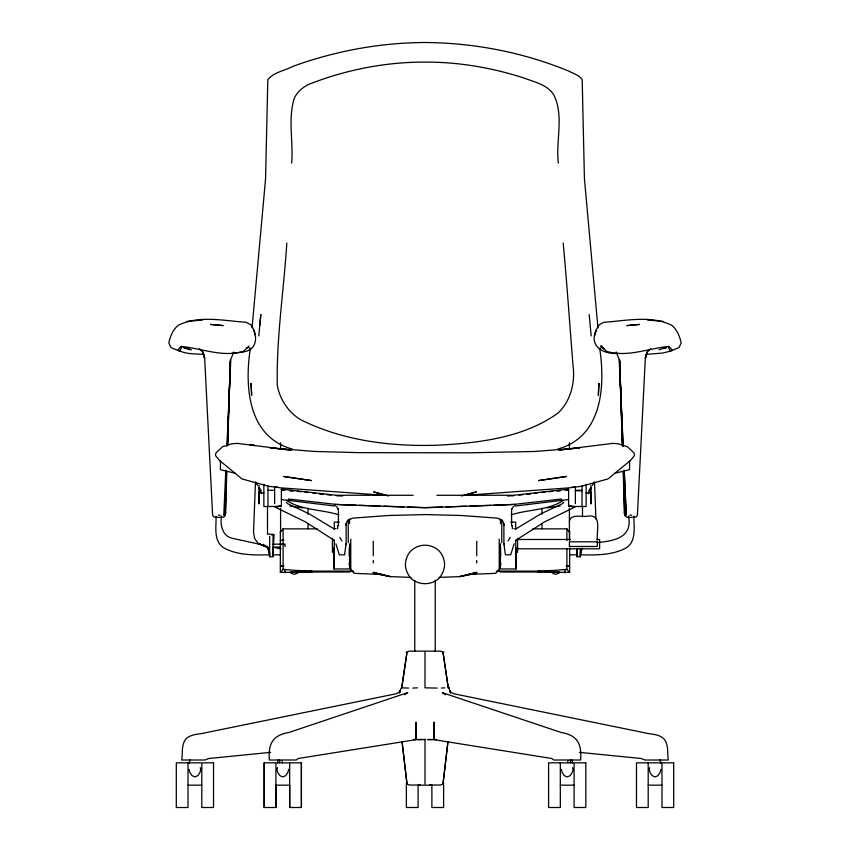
<?xml version="1.0" encoding="UTF-8"?>
<svg xmlns="http://www.w3.org/2000/svg" width="850" height="850" viewBox="0 0 850 850"><rect width="100%" height="100%" fill="white"/><g stroke="black" fill="none" stroke-linecap="round" stroke-linejoin="round"><path stroke-width="1.27" d="M275.91 807.5L275.91 762.832L264.18 762.832L264.18 807.5L275.91 807.5L275.91 785.166L289.68 785.166L289.68 807.5L301.399 807.5L301.399 762.832L289.68 762.832L289.68 807.5M338.406 525.852L338.406 509.076L338.406 509.628L336.6 506.504M581.729 548.505L580.306 556.739L576.948 556.739L576.683 548.463M590.92 491.544L590.984 503.976L590.931 485.361M628.49 516.024C632.751 536.903 615.634 540.706 598.453 542.481M633.962 516.237C633.59 526.628 636.724 540.111 626.971 547.421C612.935 555.549 595.638 555.071 579.955 554.827M586.139 484.288L586.139 506.494L575.365 506.494L574.664 507.174L568.607 505.877L568.607 489.143L513.644 495.252L436.889 495.284M259.08 491.544L259.016 503.976L259.069 485.361M415.862 739.681L416.011 722.287L415.862 739.681L298.265 758.487L296.225 760.017L282.243 759.996L282.189 762.832M558.354 163.147C555.549 140.664 564.421 115.292 553.541 94.446C546.858 84.448 534.342 82.036 523.866 77.977C491.916 67.692 458.607 61.965 425 62.103C385.443 61.976 346.109 69.774 309.294 84.15C303.004 86.966 297.468 91.694 294.408 97.952C287.661 118.745 293.516 141.631 291.646 163.147M226.164 480.526L225.484 513.751L224.506 515.982L226.546 471.665M413.111 495.284L336.356 495.252L281.392 489.143L281.392 505.877L275.336 507.174L274.635 506.494L263.861 506.494L263.861 484.288M225.516 512.337L225.484 513.751L226.822 471.58M227.673 445.219L228.969 404.366M229.054 401.731L229.734 380.641M229.936 374.053L230.361 360.878L229.936 372.757M255.478 482.226L253.502 532.376L254.671 538.549L258.336 543.649L267.283 547.102L269.694 553.52L268.069 547.336L258.772 543.66L267.697 547.421M373.267 562.966L373.352 560.458M226.44 471.718L224.899 515.27L224.241 516.726L222.7 517.299M227.375 445.326L228.023 426.859M228.214 421.579L228.82 404.419M229.096 396.504L229.659 380.672M227.534 445.241L230.403 359.561M349.488 523.674L349.679 518.936M223.762 515.1L225.813 470.188M226.854 446.473L230.849 359.242L233.771 351.996M273.519 544.68L274.061 534.576L268.558 534.066M250.187 349.308C244.598 386.824 248.009 436.911 292.166 449.013M594.564 335.548L596.031 330.831C588.71 346.471 604.148 354.737 618.003 353.356M252.057 327.76L265.572 178.798L267.814 79.634C273.944 71.984 285.132 70.624 293.356 66.204C335.538 50.926 380.109 42.734 425 42.5C474.194 42.872 523.313 52.339 568.788 71.134C573.367 73.631 579.201 75.044 582.186 79.634L584.428 178.798L597.943 327.76M258.804 335.899L260.822 314.543L259.813 325.168M286.822 243.058C283.826 290.487 276.282 338.013 277.291 385.517C280.022 399.606 288.437 412.558 300.932 419.836C343.283 440.895 391.425 446.781 438.207 445.177C479.262 442.978 523.929 437.633 558.046 413.036C570.839 400.924 575.386 382.277 572.974 365.16C569.734 324.456 566.982 283.709 563.178 243.058M279.353 762.832L279.682 759.996M356.331 505.24L335.325 504.337L335.112 506.079L281.403 499.545M514.101 543.809L510.691 554.806L505.431 554.838L503.891 543.777L503.891 523.727L504.369 525.385L502.647 520.731L497.579 518.149L461.284 515.493L425 514.579L388.716 515.493L352.421 518.149L347.353 520.731L345.631 525.385L346.109 523.727L346.109 543.777L344.569 554.838L339.309 554.806L335.899 543.809M569.383 521.634C570.276 513.485 581.304 517.161 586.829 516.29C602.523 513.198 596.413 530.857 597.295 540.037M401.752 687.831L406.991 652.258L401.731 687.831L408.606 688.086M221.808 516.577L221.574 517.427L215.751 517.267M277.44 762.832L277.95 759.996M189.337 762.832L189.869 759.996M189.178 762.832L189.72 759.996M288.66 769.378L287.874 772.416L285.728 775.625L282.795 776.964L279.862 775.625L277.716 772.416L276.941 769.378L277.461 767.667M660.949 769.378L660.163 772.416L658.017 775.625L655.084 776.964L652.162 775.625L650.016 772.416L649.23 769.378L649.751 767.667M581.612 548.569L580.306 553.52L582.314 548.165M511.594 509.628L513.4 506.504M594.777 334.858L596.116 329.885L599.324 324.689L603.776 322.288C625.908 320.854 651.451 314.861 672.074 325.486C677.131 329.959 679.766 336.388 681.179 342.858L679.086 347.554L670.459 351.146L662.617 353.079L645.798 354.397M468.329 574.462L495.667 573.346L499.237 569.67L500.916 563.688M401.041 688.086L399.468 693.058L400.35 690.572L398.512 692.633L395.888 693.823L206.933 732.466C200.016 734.506 191.505 733.465 186.001 738.884C181.061 744.749 182.899 753.015 181.709 760.017L204.946 760.017L208.972 758.487L270.672 752.346M298.987 570.222L298.106 572.018L290.487 572.018M345.631 544.68L346.109 543.777M563.699 502.233L562.519 503.614L540.738 513.91L516.247 528.711L513.952 528.626M588.253 493.733L591.324 488.197M182.176 346.524L179.541 351.146L170.914 347.554L168.821 342.858C170.234 336.388 172.869 329.959 177.926 325.486C198.549 314.861 224.092 320.854 246.224 322.288L250.676 324.689C255.531 330.82 257.794 340.85 252.609 347.416C247.594 353.164 238.829 351.964 231.997 353.356M508.066 540.983L510.234 537.349M590.24 488.793L588.933 490.918L590.994 487.645M592.376 485.456L594.437 482.173M280.341 532.461L283.103 528.849L317.22 528.849M181.262 346.163L177.937 349.913C185.608 354.578 195.489 353.674 204.202 354.397M599.749 348.373L601.726 347.416L604.318 348.957L601.003 346.024L606.602 351.348C626.864 357.457 647.254 348.808 667.324 346.598M296.044 571.083L312.003 571.136L312.003 572.337L280.341 572.337L283.103 569.415L283.103 528.849M650.654 348.734L647.179 352.081L645.299 358.243L647.562 351.39L645.331 358.445L637.404 514.909L636.607 516.641L635.067 517.257M248.997 346.024L243.398 351.348C223.136 357.457 202.746 348.808 182.676 346.598M563.412 500.406C548.122 510.478 528.222 509.341 511.062 514.877M404.536 694.779L407.734 692.633L288.926 732.466C272.723 735.229 268.122 743.548 269.376 760.017L281.382 760.017M515.408 540.568L544.616 521.858L574.664 507.174L568.607 505.877L575.365 506.494M246.617 348.149L248.274 347.416L250.251 348.373M271.522 534.926L273.052 534.289L273.052 556.739L269.694 556.739L268.069 547.336L258.772 543.66L267.283 547.102M557.834 449.013C601.991 436.911 605.402 386.824 599.813 349.308M663.776 348.543L666.4 347.554L659.016 349.764M297.734 573.102L294.302 574.345L290.859 573.102M559.141 573.102L555.698 574.345L552.266 573.102M263.585 544.34L262.533 544.691L265.508 545.519M406.056 652.258L409.647 651.143L440.353 651.143L443.944 652.258M443.944 783.912L440.353 785.039L429.749 785.039M461.327 495.964L476.382 491.895L463.845 495.412L569.16 487.858L581.4 486.285L607.963 478.954L630.562 460.392L634.451 455.589L634.408 454.484L633.941 452.806L627.332 446.664L618.301 443.817L612.956 443.349L558.864 450.096L579.721 447.897L535.511 451.446L469.328 452.816L358.859 452.646L314.489 451.446L270.279 447.897L291.125 450.118L237.044 443.349L231.699 443.817L222.668 446.664L216.059 452.806L215.592 454.484L215.549 455.589L219.438 460.392L242.038 478.954L268.6 486.285L280.84 487.858L386.155 495.412L373.618 491.895L388.673 495.964M614.603 473.322L629.574 469.668L629.574 460.913M568.597 499.545L514.888 506.079L514.675 504.337L493.669 505.24M546.784 507.896L560.203 506.005M518.967 495.146L522.856 494.711M526.745 494.264L529.337 493.978M534.523 493.382L537.115 493.096M542.3 492.501L544.893 492.214M548.781 491.767L552.67 491.332M556.559 490.886L560.447 490.45M528.02 494.328L530.612 494.031M557.834 490.949L560.426 490.652M514.675 504.337L561.414 499.035L561.659 500.746L561.659 500.183M471.835 573.888L476.733 573.346L459.786 576.608L438.972 577.384M565.112 489.983L568.607 489.632M566.27 490.078L568.607 489.844M202.555 319.972L186.798 321.428M274.635 506.494L281.392 505.877L275.336 507.174L305.384 521.858L334.592 540.568M553.956 571.083L537.997 571.136L537.997 572.337L569.659 572.337L566.897 569.415L541.312 571.381L496.379 571.381M441.394 688.086L444.773 687.831M559.513 572.018L551.894 572.018L551.013 570.222M412.76 688.086L417.446 687.831M507.493 495.996L513.783 495.741M514.569 504.486L425 507.748L335.431 504.486M260.27 492.915L263.946 492.777M442.17 507.014L425 507.609L407.83 507.014M446.133 506.876L465.938 506.196M469.901 506.058L491.034 505.325M336.047 528.626L333.752 528.711L309.262 513.91L287.481 503.614L286.301 502.233M422.386 739.532L417.743 739.649M629.797 515.174L631.709 515.153M567.046 565.951L569.659 565.941L566.164 565.941M278.014 487.146L274.635 487.146L274.635 503.636M571.986 487.146L575.365 487.146L575.365 503.636M267.973 490.28L274.635 490.28M575.365 490.28L582.027 490.28M575.365 490.769L582.027 490.769M339.352 522.102L334.273 522.102L334.273 529.348M510.648 522.102L515.727 522.102L515.727 529.348M532.78 528.849L566.897 528.849L569.659 532.461M517.597 539.484L570.52 539.484M596.976 539.484L599.622 539.484L599.622 548.792L517.597 548.792M280.341 540.281L283.836 540.281M272.839 544.17L284.994 544.117L284.994 546.603M280.341 544.372L283.836 544.372M272.935 547.102L280.797 547.102M270.045 554.827C254.363 555.071 237.065 555.549 223.029 547.421C213.276 540.111 216.41 526.628 216.038 516.237M272.691 554.827L280.606 554.827M569.394 554.827L577.309 554.827M283.836 565.941L280.341 565.941L282.954 565.951M353.579 571.338L308.688 571.381L283.103 569.415M353.621 571.381L308.688 571.381L308.986 571.986L349.786 571.997M500.214 571.997L541.014 571.986L541.312 571.381L496.421 571.338M448.269 687.831L443.009 652.258L448.248 687.831L449.459 687.831M413.419 739.532L425 739.532M436.581 739.532L427.614 739.532L432.257 739.649M568.618 760.017L580.624 760.017C581.878 743.548 577.278 735.229 561.074 732.466L442.266 692.633L445.464 694.779M189.051 762.832L200.77 762.832M276.93 762.832L288.66 762.832M561.34 762.832L573.07 762.832M649.23 762.832L660.949 762.832M420.251 785.039L409.647 785.039L406.056 783.912M188.031 785.166L201.801 785.166M560.32 785.166L574.09 785.166M648.199 785.166L661.969 785.166M218.291 515.153L220.203 515.174M411.007 577.384L390.214 576.608L373.267 573.346L378.165 573.888M358.966 505.325L380.099 506.058M384.062 506.196L403.867 506.876M586.054 492.777L589.73 492.915M336.217 495.741L342.507 495.996M381.671 574.462L354.333 573.346L350.763 569.67L349.084 563.688M437.24 688.086L425 687.831L425 652.258M663.202 321.428L647.445 319.972M281.392 489.632L284.888 489.983M281.392 489.844L283.73 490.078M579.328 752.346L641.028 758.487L645.054 760.017L668.291 760.017C667.101 753.015 668.939 744.749 663.999 738.884C658.495 733.465 649.984 734.506 643.067 732.466L454.112 693.823L451.488 692.633L449.65 690.572L450.532 693.058L448.959 688.086M289.553 490.45L293.441 490.886M297.33 491.332L301.219 491.767M305.108 492.214L307.7 492.501M312.885 493.096L315.478 493.382M320.663 493.978L323.255 494.264M327.144 494.711L331.033 495.146M289.574 490.652L292.166 490.949M319.388 494.031L321.98 494.328M335.325 504.337L288.586 499.035L288.341 500.746L288.341 500.183M289.797 506.005L303.216 507.896M434.138 739.681L433.989 722.287L434.138 739.681L551.735 758.487L553.775 760.017L567.758 759.996L567.811 762.832M254.554 445.4L249.985 444.497L254.543 445.676M235.397 473.322L220.426 469.668L220.426 460.913M338.938 514.877C321.778 509.341 301.877 510.478 286.588 500.406M263.064 544.999L232.337 538.284C222.264 536.265 219.991 524.694 221.51 516.024M280.999 548.919L273.317 547.241L273.052 556.739M627.3 517.299L625.759 516.726L625.101 515.27L623.454 471.665M214.933 517.257L213.393 516.641L212.596 514.909L204.669 358.445L202.438 351.39L204.701 358.243L202.821 352.081L199.346 348.734M619.597 359.561L622.466 445.241M634.249 517.267L628.426 517.427L628.192 516.577M619.448 359.497L623.146 446.473M601.003 346.024L603.383 348.149M668.737 346.163L672.063 349.913L670.459 351.146L667.824 346.524M255.563 482.173L257.624 485.456M259.006 487.645L261.067 490.918L259.76 488.793M339.766 537.349L341.934 540.983M258.676 488.197L261.747 493.733M503.891 543.777L504.369 544.68M616.229 351.996L619.151 359.242L623.114 446.409M266.656 546.274L266.826 546.805M253.969 330.831L255.436 335.548M572.539 767.667L573.07 769.378L572.284 772.416L570.138 775.625L567.205 776.964L564.273 775.625L562.126 772.416L561.34 769.378M200.249 767.667L200.77 769.378L199.984 772.416L197.837 775.625L194.916 776.964L191.983 775.625L189.837 772.416L189.051 769.378M660.28 759.996L660.822 762.832M660.131 759.996L660.662 762.832M572.05 759.996L572.56 762.832M570.318 759.996L570.648 762.832M589.178 314.543L591.196 335.899M624.187 470.188L626.237 515.1L624.272 471.548M595.924 519.127L594.522 482.226M500.321 518.936L500.512 523.674M620.064 372.757L619.639 360.878L620.064 374.053M620.341 380.672L620.904 396.504M621.18 404.419L621.786 421.579M621.977 426.859L622.625 445.326M623.56 471.718L625.494 515.982L624.516 513.751L623.178 471.58M476.648 560.458L476.733 562.966M620.266 380.641L620.946 401.731M621.031 404.366L622.327 445.219M624.484 512.337L624.516 513.751L623.836 480.526M500.512 554.157L500.533 556.038L500.512 548.122M301.399 762.832L301.399 807.5M264.18 762.832L264.18 807.5M582.494 506.547L582.494 516.842M582.027 485.679L582.027 506.494M580.306 548.888L580.306 556.739M576.948 548.888L576.948 556.739M569.659 531.388L569.659 540.366M569.659 548.069L569.659 572.337M569.426 442.754L569.426 449.321M569.426 508.247L569.383 540.037M566.897 528.849L566.897 540.632M566.897 549.047L566.897 569.415M565.006 569.383L565.006 572.836M541.981 508.247L541.981 514.25M541.981 523.727L541.981 528.796M517.586 538.178L517.586 552.383M516.024 547.719L516.024 568.958L500.459 568.958L500.459 543.798M515.727 540.164L515.727 569.415M512.337 525.757L512.337 528.742M511.594 509.076L511.594 525.852M501.766 519.584L501.766 542.725M499.237 539.197L499.237 569.67M476.733 541.206L476.733 555.773M443.615 785.166L443.615 807.5L431.885 807.5L431.885 785.166L418.115 785.166L418.115 807.5L406.385 807.5L406.385 785.166M435.232 580.412L435.232 651.143M425 739.043L425 783.912M414.768 580.412L414.768 651.143M373.267 541.206L373.267 555.773M350.763 539.197L350.763 569.67M349.541 543.798L349.541 568.958L333.976 568.958L333.976 547.719M348.234 519.584L348.234 542.725M337.663 525.757L337.663 528.742M334.273 540.164L334.273 569.415M332.414 538.178L332.414 552.383M308.019 508.247L308.019 514.25M308.019 523.727L308.019 528.796M284.994 569.383L284.994 572.836M280.574 442.754L280.574 449.321M280.574 508.247L280.574 531.324M280.341 531.388L280.341 572.337M269.694 536.329L269.694 556.739M267.973 485.679L267.973 506.494M267.506 506.547L267.506 534.342M349.488 548.122L349.467 556.038L349.488 548.122M598.921 383.488L598.357 395.154L598.921 383.488M447.95 741.604L443.009 783.912L447.971 741.604M406.374 558.928C403.994 565.314 406.268 571.997 410.061 577.331C417.924 585.799 432.076 585.799 439.939 577.331C443.732 571.997 446.006 565.314 443.626 558.928A19.104 17.659 0 0 0 425 545.201A19.104 17.659 0 0 0 406.374 558.928M476.733 572.39L459.786 576.608L476.733 572.39M566.355 476.489L538.634 480.569L566.355 476.489M639.391 324.434L627.056 325.571L639.391 324.434M597.295 541.811L569.383 541.811L569.383 546.465L597.295 546.465L597.295 541.811M188.031 762.832L176.301 762.832L176.301 807.5L188.031 807.5L188.031 762.832M213.52 762.832L201.801 762.832L201.801 807.5L213.52 807.5L213.52 762.832M560.32 762.832L548.59 762.832L548.59 807.5L560.32 807.5L560.32 762.832M585.809 762.832L574.09 762.832L574.09 807.5L585.809 807.5L585.809 762.832M648.199 762.832L636.48 762.832L636.48 807.5L648.199 807.5L648.199 762.832M673.699 762.832L661.969 762.832L661.969 807.5L673.699 807.5L673.699 762.832M222.944 325.571L210.609 324.434L222.944 325.571M311.366 480.569L283.645 476.489L311.366 480.569M390.214 576.608L373.267 572.39L390.214 576.608M190.984 349.764L183.6 347.554L190.984 349.764M406.991 783.912L402.05 741.604L406.991 783.912M251.643 395.154L251.079 383.488L251.643 395.154"/></g></svg>
